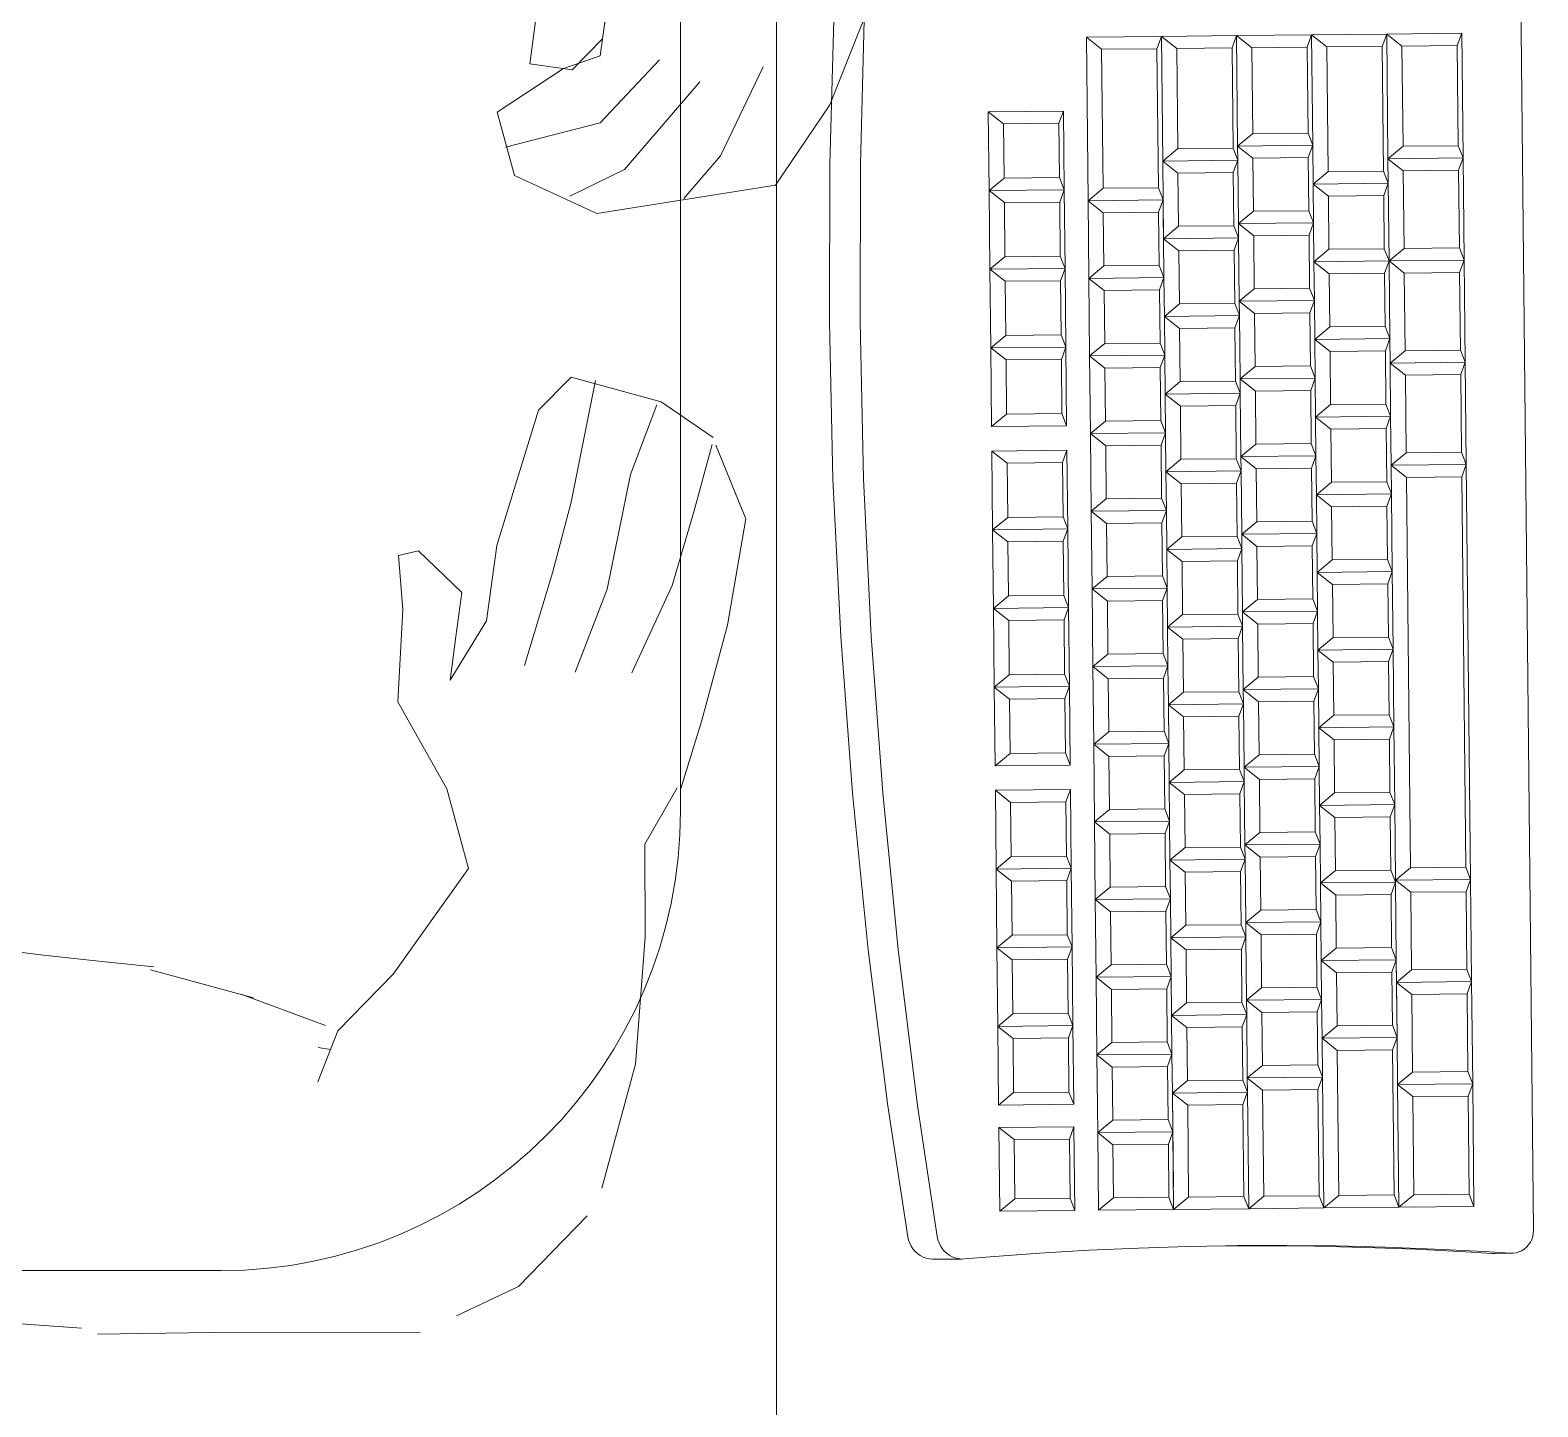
# Model space of a CAD drawing. Header units: metres. Extents: x -17 to 101, y 0 to 79.
# Drawn here: x 57.4469 to 57.8159, y 28.6921 to 29.0289 of the extents above; entities that cross this region are included whole.
import ezdxf

# ---------------------------------------------------------------- set-up
doc = ezdxf.new("R2010")
doc.units = ezdxf.units.M
doc.layers.add('Cotas varias El', color=253, linetype='Continuous', lineweight=13)

msp = doc.modelspace()

# ---------------------------------------------------------------- linework, layer by layer
at = {"layer": 'Cotas varias El'}
for p, q in [((57.81483, 28.7353), (57.81017, 29.18328)), ((57.58842, 29.03721), (57.58643, 29.02259)), ((57.587, 29.0268), (57.58785, 29.033)), ((57.64259, 29.01066), (57.65227, 29.03484)), ((57.64259, 28.99601), (57.64367, 29.03448)), ((57.65009, 28.99609), (57.65114, 29.03456)), ((57.57058, 29.03106), (57.56916, 29.02065)), ((57.7789, 29.02795), (57.79727, 29.02814)), ((57.79727, 29.02814), (57.79618, 29.02512)), ((57.79727, 29.02814), (57.79759, 28.99764)), ((57.57958, 29.01923), (57.587, 29.0268)), ((57.70539, 29.02718), (57.72376, 29.02737)), ((57.70539, 29.02718), (57.70913, 29.02422)), ((57.70539, 29.02718), (57.7058, 28.98718)), ((57.70913, 29.02422), (57.72267, 29.02436)), ((57.72376, 29.02737), (57.72267, 29.02436)), ((57.72267, 29.02436), (57.72302, 28.99036)), ((57.72376, 29.02737), (57.74214, 29.02756)), ((57.72376, 29.02737), (57.72751, 29.02441)), ((57.72408, 28.99687), (57.72376, 29.02737)), ((57.72751, 29.02441), (57.74105, 29.02455)), ((57.72751, 29.02441), (57.72776, 28.99991)), ((57.74214, 29.02756), (57.74105, 29.02455)), ((57.74105, 29.02455), (57.7413, 29.00005)), ((57.74214, 29.02756), (57.76052, 29.02775)), ((57.74214, 29.02756), (57.74588, 29.0246)), ((57.74242, 29.00056), (57.74214, 29.02756)), ((57.74588, 29.0246), (57.75942, 29.02474)), ((57.74588, 29.0246), (57.7461, 29.0036)), ((57.76052, 29.02775), (57.75942, 29.02474)), ((57.75942, 29.02474), (57.75964, 29.00374)), ((57.76052, 29.02775), (57.7789, 29.02795)), ((57.76052, 29.02775), (57.76426, 29.02479)), ((57.7608, 29.00076), (57.76052, 29.02775)), ((57.76426, 29.02479), (57.7778, 29.02493)), ((57.76426, 29.02479), (57.76458, 28.99429)), ((57.7789, 29.02795), (57.7778, 29.02493)), ((57.7778, 29.02493), (57.77812, 28.99444)), ((57.7789, 29.02795), (57.78264, 29.02498)), ((57.77921, 28.99745), (57.7789, 29.02795)), ((57.78264, 29.02498), (57.79618, 29.02512)), ((57.78264, 29.02498), (57.78289, 29.00049)), ((57.79618, 29.02512), (57.79643, 29.00063)), ((57.58643, 29.02259), (57.57742, 29.01952)), ((57.58639, 29.00619), (57.60093, 29.02163)), ((57.70913, 29.02422), (57.70948, 28.99022)), ((57.57742, 29.01952), (57.56116, 29.00886)), ((57.56916, 29.02065), (57.57958, 29.01923)), ((57.61583, 28.99814), (57.6263, 29.01995)), ((57.59234, 28.99478), (57.6108, 29.01625)), ((57.62931, 28.99101), (57.64259, 29.01066)), ((57.56116, 29.00886), (57.56546, 28.99338)), ((57.56328, 29.00024), (57.58639, 29.00619)), ((57.68139, 29.00893), (57.69977, 29.00912)), ((57.68139, 29.00893), (57.68514, 29.00597)), ((57.68139, 29.00893), (57.68159, 28.98968)), ((57.68514, 29.00597), (57.69868, 29.00611)), ((57.68514, 29.00597), (57.68527, 28.99272)), ((57.69977, 29.00912), (57.69868, 29.00611)), ((57.69868, 29.00611), (57.69881, 28.99286)), ((57.69977, 29.00912), (57.69997, 28.98987)), ((57.74242, 29.00056), (57.7461, 29.0036)), ((57.75964, 29.00374), (57.7461, 29.0036)), ((57.7608, 29.00076), (57.75964, 29.00374)), ((57.72408, 28.99687), (57.72776, 28.99991)), ((57.7413, 29.00005), (57.72776, 28.99991)), ((57.74246, 28.99706), (57.7413, 29.00005)), ((57.74242, 29.00056), (57.7608, 29.00076)), ((57.74242, 29.00056), (57.74616, 28.9976)), ((57.74246, 28.99706), (57.74242, 29.00056)), ((57.7608, 29.00076), (57.7597, 28.99774)), ((57.7609, 28.99126), (57.7608, 29.00076)), ((57.77921, 28.99745), (57.78289, 29.00049)), ((57.79643, 29.00063), (57.78289, 29.00049)), ((57.79759, 28.99764), (57.79643, 29.00063)), ((57.60692, 28.98774), (57.61583, 28.99814)), ((57.6425, 28.95752), (57.64259, 28.99601)), ((57.65001, 28.9576), (57.65009, 28.99609)), ((57.72408, 28.99687), (57.74246, 28.99706)), ((57.72408, 28.99687), (57.72782, 28.99391)), ((57.72408, 28.99687), (57.72418, 28.98737)), ((57.74246, 28.99706), (57.74136, 28.99405)), ((57.74262, 28.98157), (57.74246, 28.99706)), ((57.74616, 28.9976), (57.7597, 28.99774)), ((57.74616, 28.9976), (57.7463, 28.9846)), ((57.7597, 28.99774), (57.75984, 28.98474)), ((57.77921, 28.99745), (57.79759, 28.99764)), ((57.77921, 28.99745), (57.78295, 28.99449)), ((57.77921, 28.99745), (57.77927, 28.99145)), ((57.79759, 28.99764), (57.7965, 28.99463)), ((57.79759, 28.99764), (57.79785, 28.97264)), ((57.56546, 28.99338), (57.58558, 28.98408)), ((57.57902, 28.98826), (57.59234, 28.99478)), ((57.68159, 28.98968), (57.68527, 28.99272)), ((57.69881, 28.99286), (57.68527, 28.99272)), ((57.69997, 28.98987), (57.69881, 28.99286)), ((57.72782, 28.99391), (57.74136, 28.99405)), ((57.72782, 28.99391), (57.72796, 28.98091)), ((57.74136, 28.99405), (57.7415, 28.98105)), ((57.7609, 28.99126), (57.76458, 28.99429)), ((57.7609, 28.99126), (57.77927, 28.99145)), ((57.7609, 28.99126), (57.76464, 28.98829)), ((57.761, 28.98176), (57.7609, 28.99126)), ((57.77812, 28.99444), (57.76458, 28.99429)), ((57.77927, 28.99145), (57.77812, 28.99444)), ((57.77927, 28.99145), (57.77818, 28.98844)), ((57.77927, 28.99145), (57.77947, 28.97245)), ((57.78295, 28.99449), (57.7965, 28.99463)), ((57.78295, 28.99449), (57.78315, 28.97549)), ((57.7965, 28.99463), (57.79669, 28.97563)), ((57.58558, 28.98408), (57.62931, 28.99101)), ((57.68159, 28.98968), (57.69997, 28.98987)), ((57.68159, 28.98968), (57.68534, 28.98672)), ((57.68159, 28.98968), (57.68179, 28.97043)), ((57.69997, 28.98987), (57.69888, 28.98686)), ((57.69997, 28.98987), (57.70017, 28.97062)), ((57.7058, 28.98718), (57.70948, 28.99022)), ((57.72302, 28.99036), (57.70948, 28.99022)), ((57.72418, 28.98737), (57.72302, 28.99036)), ((57.76464, 28.98829), (57.77818, 28.98844)), ((57.76464, 28.98829), (57.76477, 28.9753)), ((57.77818, 28.98844), (57.77832, 28.97544)), ((57.68534, 28.98672), (57.69888, 28.98686)), ((57.68534, 28.98672), (57.68547, 28.97347)), ((57.69888, 28.98686), (57.69901, 28.97361)), ((57.7058, 28.98718), (57.72418, 28.98737)), ((57.7058, 28.98718), (57.70954, 28.98422)), ((57.7058, 28.98718), (57.706, 28.96818)), ((57.70954, 28.98422), (57.72309, 28.98436)), ((57.70954, 28.98422), (57.70968, 28.97122)), ((57.72418, 28.98737), (57.72309, 28.98436)), ((57.72309, 28.98436), (57.72322, 28.97136)), ((57.72418, 28.98737), (57.72428, 28.97787)), ((57.74262, 28.98157), (57.7463, 28.9846)), ((57.75984, 28.98474), (57.7463, 28.9846)), ((57.761, 28.98176), (57.75984, 28.98474)), ((57.72422, 28.98337), (57.72428, 28.97787)), ((57.72428, 28.97787), (57.72796, 28.98091)), ((57.7415, 28.98105), (57.72796, 28.98091)), ((57.74266, 28.97807), (57.7415, 28.98105)), ((57.74262, 28.98157), (57.761, 28.98176)), ((57.74262, 28.98157), (57.74636, 28.9786)), ((57.74262, 28.98157), (57.74266, 28.97807)), ((57.761, 28.98176), (57.7599, 28.97875)), ((57.761, 28.98176), (57.76109, 28.97226)), ((57.72428, 28.97787), (57.74266, 28.97807)), ((57.72428, 28.97787), (57.72802, 28.97491)), ((57.72428, 28.97787), (57.72438, 28.96838)), ((57.72428, 28.97787), (57.72428, 28.97737)), ((57.74266, 28.97807), (57.74156, 28.97505)), ((57.74282, 28.96257), (57.74266, 28.97807)), ((57.74636, 28.9786), (57.7599, 28.97875)), ((57.74636, 28.9786), (57.7465, 28.96561)), ((57.7599, 28.97875), (57.76004, 28.96575)), ((57.68179, 28.97043), (57.68547, 28.97347)), ((57.69901, 28.97361), (57.68547, 28.97347)), ((57.70017, 28.97062), (57.69901, 28.97361)), ((57.72802, 28.97491), (57.74156, 28.97505)), ((57.72802, 28.97491), (57.72816, 28.96191)), ((57.74156, 28.97505), (57.7417, 28.96205)), ((57.76109, 28.97226), (57.76477, 28.9753)), ((57.77832, 28.97544), (57.76477, 28.9753)), ((57.77947, 28.97245), (57.77832, 28.97544)), ((57.77947, 28.97245), (57.78315, 28.97549)), ((57.79669, 28.97563), (57.78315, 28.97549)), ((57.79785, 28.97264), (57.79669, 28.97563)), ((57.70017, 28.97062), (57.68179, 28.97043)), ((57.68179, 28.97043), (57.68554, 28.96747)), ((57.68179, 28.97043), (57.68199, 28.95118)), ((57.70017, 28.97062), (57.69908, 28.96761)), ((57.70017, 28.97062), (57.70037, 28.95137)), ((57.706, 28.96818), (57.70968, 28.97122)), ((57.72322, 28.97136), (57.70968, 28.97122)), ((57.72438, 28.96838), (57.72322, 28.97136)), ((57.76109, 28.97226), (57.77947, 28.97245)), ((57.76109, 28.97226), (57.76484, 28.9693)), ((57.76109, 28.97226), (57.76119, 28.96276)), ((57.76484, 28.9693), (57.77838, 28.96944)), ((57.76484, 28.9693), (57.76497, 28.9563)), ((57.77947, 28.97245), (57.77838, 28.96944)), ((57.77838, 28.96944), (57.77851, 28.95644)), ((57.79785, 28.97264), (57.77947, 28.97245)), ((57.77947, 28.97245), (57.78321, 28.96949)), ((57.77967, 28.95345), (57.77947, 28.97245)), ((57.78321, 28.96949), (57.79675, 28.96963)), ((57.78321, 28.96949), (57.78341, 28.95049)), ((57.79785, 28.97264), (57.79675, 28.96963)), ((57.79675, 28.96963), (57.79695, 28.95063)), ((57.79785, 28.97264), (57.79811, 28.94764)), ((57.68554, 28.96747), (57.69908, 28.96761)), ((57.68554, 28.96747), (57.68567, 28.95422)), ((57.69908, 28.96761), (57.69921, 28.95436)), ((57.72438, 28.96838), (57.706, 28.96818)), ((57.706, 28.96818), (57.70974, 28.96522)), ((57.706, 28.96818), (57.7062, 28.94919)), ((57.70974, 28.96522), (57.72328, 28.96536)), ((57.72438, 28.96838), (57.72328, 28.96536)), ((57.72328, 28.96536), (57.72342, 28.95236)), ((57.72448, 28.95888), (57.72438, 28.96838)), ((57.74282, 28.96257), (57.7465, 28.96561)), ((57.76004, 28.96575), (57.7465, 28.96561)), ((57.76119, 28.96276), (57.76004, 28.96575)), ((57.70974, 28.96522), (57.70988, 28.95222)), ((57.72448, 28.95888), (57.72816, 28.96191)), ((57.7417, 28.96205), (57.72816, 28.96191)), ((57.74285, 28.95907), (57.7417, 28.96205)), ((57.74282, 28.96257), (57.76119, 28.96276)), ((57.74282, 28.96257), (57.74656, 28.95961)), ((57.74285, 28.95907), (57.74282, 28.96257)), ((57.76119, 28.96276), (57.7601, 28.95975)), ((57.76119, 28.96276), (57.76129, 28.95326)), ((57.74285, 28.95907), (57.72448, 28.95888)), ((57.72448, 28.95888), (57.72822, 28.95591)), ((57.72448, 28.95888), (57.72457, 28.94938)), ((57.74285, 28.95907), (57.74176, 28.95606)), ((57.74301, 28.94357), (57.74285, 28.95907)), ((57.74656, 28.95961), (57.7601, 28.95975)), ((57.74656, 28.95961), (57.74669, 28.94661)), ((57.7601, 28.95975), (57.76023, 28.94675)), ((57.64339, 28.91905), (57.6425, 28.95752)), ((57.65089, 28.91912), (57.65001, 28.9576)), ((57.69921, 28.95436), (57.68567, 28.95422)), ((57.70037, 28.95137), (57.69921, 28.95436)), ((57.72822, 28.95591), (57.74176, 28.95606)), ((57.72822, 28.95591), (57.72835, 28.94292)), ((57.74176, 28.95606), (57.74189, 28.94306)), ((57.76129, 28.95326), (57.76497, 28.9563)), ((57.77851, 28.95644), (57.76497, 28.9563)), ((57.77967, 28.95345), (57.77851, 28.95644)), ((57.68199, 28.95118), (57.68567, 28.95422)), ((57.70037, 28.95137), (57.68199, 28.95118)), ((57.68199, 28.95118), (57.68574, 28.94822)), ((57.68199, 28.95118), (57.68219, 28.93193)), ((57.70037, 28.95137), (57.69928, 28.94836)), ((57.70037, 28.95137), (57.70057, 28.93213)), ((57.7062, 28.94919), (57.70988, 28.95222)), ((57.72342, 28.95236), (57.70988, 28.95222)), ((57.72457, 28.94938), (57.72342, 28.95236)), ((57.77967, 28.95345), (57.76129, 28.95326)), ((57.76129, 28.95326), (57.76503, 28.9503)), ((57.76139, 28.94376), (57.76129, 28.95326)), ((57.77967, 28.95345), (57.77858, 28.95044)), ((57.77967, 28.95345), (57.77973, 28.94745)), ((57.79695, 28.95063), (57.78341, 28.95049)), ((57.79811, 28.94764), (57.79695, 28.95063)), ((57.68574, 28.94822), (57.69928, 28.94836)), ((57.68574, 28.94822), (57.68587, 28.93497)), ((57.69928, 28.94836), (57.69941, 28.93511)), ((57.72457, 28.94938), (57.7062, 28.94919)), ((57.7062, 28.94919), (57.70994, 28.94622)), ((57.7062, 28.94919), (57.7064, 28.93019)), ((57.72457, 28.94938), (57.72348, 28.94636)), ((57.72467, 28.93988), (57.72457, 28.94938)), ((57.76503, 28.9503), (57.77858, 28.95044)), ((57.76503, 28.9503), (57.76517, 28.9373)), ((57.77858, 28.95044), (57.77871, 28.93744)), ((57.77973, 28.94745), (57.78341, 28.95049)), ((57.79811, 28.94764), (57.77973, 28.94745)), ((57.77973, 28.94745), (57.78347, 28.94449)), ((57.77973, 28.94745), (57.77987, 28.93445)), ((57.79811, 28.94764), (57.79701, 28.94463)), ((57.79811, 28.94764), (57.79837, 28.92264)), ((57.57935, 28.944), (57.5713, 28.93592)), ((57.57931, 28.91343), (57.58525, 28.94319)), ((57.6013, 28.93795), (57.57935, 28.944)), ((57.70994, 28.94622), (57.72348, 28.94636)), ((57.70994, 28.94622), (57.71007, 28.93322)), ((57.72348, 28.94636), (57.72362, 28.93337)), ((57.74301, 28.94357), (57.74669, 28.94661)), ((57.76139, 28.94376), (57.74301, 28.94357)), ((57.74301, 28.94357), (57.74676, 28.94061)), ((57.74305, 28.94007), (57.74301, 28.94357)), ((57.76023, 28.94675), (57.74669, 28.94661)), ((57.76139, 28.94376), (57.76023, 28.94675)), ((57.76139, 28.94376), (57.7603, 28.94075)), ((57.76139, 28.94376), (57.76149, 28.93426)), ((57.78347, 28.94449), (57.79701, 28.94463)), ((57.78347, 28.94449), (57.78367, 28.92549)), ((57.79701, 28.94463), (57.79721, 28.92563)), ((57.72467, 28.93988), (57.72835, 28.94292)), ((57.74305, 28.94007), (57.72467, 28.93988)), ((57.72467, 28.93988), (57.72842, 28.93692)), ((57.72467, 28.93988), (57.72477, 28.93038)), ((57.74189, 28.94306), (57.72835, 28.94292)), ((57.74305, 28.94007), (57.74189, 28.94306)), ((57.74305, 28.94007), (57.74196, 28.93706)), ((57.74321, 28.92457), (57.74305, 28.94007)), ((57.74676, 28.94061), (57.7603, 28.94075)), ((57.74676, 28.94061), (57.74689, 28.92761)), ((57.7603, 28.94075), (57.76043, 28.92775)), ((57.5713, 28.93592), (57.5611, 28.90281)), ((57.59383, 28.92019), (57.60025, 28.93722)), ((57.61403, 28.92924), (57.6013, 28.93795)), ((57.72842, 28.93692), (57.74196, 28.93706)), ((57.72842, 28.93692), (57.72855, 28.92392)), ((57.74196, 28.93706), (57.74209, 28.92406)), ((57.76149, 28.93426), (57.76517, 28.9373)), ((57.77871, 28.93744), (57.76517, 28.9373)), ((57.77987, 28.93445), (57.77871, 28.93744)), ((57.68219, 28.93193), (57.68587, 28.93497)), ((57.70057, 28.93213), (57.68219, 28.93193)), ((57.69941, 28.93511), (57.68587, 28.93497)), ((57.70057, 28.93213), (57.69941, 28.93511)), ((57.7064, 28.93019), (57.71007, 28.93322)), ((57.72362, 28.93337), (57.71007, 28.93322)), ((57.72477, 28.93038), (57.72362, 28.93337)), ((57.76149, 28.93426), (57.77987, 28.93445)), ((57.76149, 28.93426), (57.76523, 28.9313)), ((57.76159, 28.92476), (57.76149, 28.93426)), ((57.77987, 28.93445), (57.77877, 28.93144)), ((57.77987, 28.93445), (57.77999, 28.92245)), ((57.72477, 28.93038), (57.7064, 28.93019)), ((57.7064, 28.93019), (57.71014, 28.92723)), ((57.7064, 28.93019), (57.70659, 28.91119)), ((57.72477, 28.93038), (57.72368, 28.92737)), ((57.72487, 28.92088), (57.72477, 28.93038)), ((57.76523, 28.9313), (57.77877, 28.93144)), ((57.76523, 28.9313), (57.76537, 28.9183)), ((57.77877, 28.93144), (57.77891, 28.91844)), ((57.60935, 28.9111), (57.6138, 28.92752)), ((57.62208, 28.90936), (57.61473, 28.92739)), ((57.68226, 28.92594), (57.70063, 28.92613)), ((57.68226, 28.92594), (57.686, 28.92297)), ((57.68226, 28.92594), (57.68246, 28.90669)), ((57.70063, 28.92613), (57.69954, 28.92311)), ((57.70063, 28.92613), (57.70083, 28.90688)), ((57.71014, 28.92723), (57.72368, 28.92737)), ((57.71014, 28.92723), (57.71027, 28.91423)), ((57.72368, 28.92737), (57.72381, 28.91437)), ((57.74321, 28.92457), (57.74689, 28.92761)), ((57.74321, 28.92457), (57.76159, 28.92476)), ((57.76043, 28.92775), (57.74689, 28.92761)), ((57.76159, 28.92476), (57.76043, 28.92775)), ((57.76159, 28.92476), (57.76049, 28.92175)), ((57.76159, 28.92476), (57.76169, 28.91526)), ((57.77999, 28.92245), (57.78367, 28.92549)), ((57.79721, 28.92563), (57.78367, 28.92549)), ((57.79837, 28.92264), (57.79721, 28.92563)), ((57.686, 28.92297), (57.69954, 28.92311)), ((57.686, 28.92297), (57.68614, 28.90972)), ((57.69954, 28.92311), (57.69968, 28.90987)), ((57.72487, 28.92088), (57.72855, 28.92392)), ((57.72487, 28.92088), (57.74325, 28.92107)), ((57.74209, 28.92406), (57.72855, 28.92392)), ((57.74325, 28.92107), (57.74209, 28.92406)), ((57.74325, 28.92107), (57.74215, 28.91806)), ((57.74321, 28.92457), (57.74695, 28.92161)), ((57.74325, 28.92107), (57.74321, 28.92457)), ((57.74325, 28.92107), (57.74341, 28.90557)), ((57.74695, 28.92161), (57.76049, 28.92175)), ((57.74695, 28.92161), (57.74709, 28.90861)), ((57.76049, 28.92175), (57.76063, 28.90875)), ((57.79837, 28.92264), (57.77999, 28.92245)), ((57.77999, 28.92245), (57.78006, 28.91545)), ((57.77999, 28.92245), (57.78373, 28.91949)), ((57.79837, 28.92264), (57.79727, 28.91963)), ((57.79837, 28.92264), (57.79942, 28.82115)), ((57.58812, 28.89215), (57.59383, 28.92019)), ((57.64527, 28.8806), (57.64339, 28.91905)), ((57.65274, 28.88068), (57.65089, 28.91912)), ((57.72487, 28.92088), (57.72861, 28.91792)), ((57.72487, 28.92088), (57.72497, 28.91138)), ((57.72861, 28.91792), (57.74215, 28.91806)), ((57.72861, 28.91792), (57.72875, 28.90492)), ((57.74215, 28.91806), (57.74229, 28.90506)), ((57.76169, 28.91526), (57.76537, 28.9183)), ((57.77891, 28.91844), (57.76537, 28.9183)), ((57.78006, 28.91545), (57.77891, 28.91844)), ((57.78373, 28.91949), (57.79727, 28.91963)), ((57.78373, 28.91949), (57.78473, 28.82399)), ((57.79727, 28.91963), (57.79827, 28.82414)), ((57.70659, 28.91119), (57.71027, 28.91423)), ((57.72381, 28.91437), (57.71027, 28.91423)), ((57.72497, 28.91138), (57.72381, 28.91437)), ((57.76169, 28.91526), (57.78006, 28.91545)), ((57.76169, 28.91526), (57.76543, 28.9123)), ((57.76179, 28.90576), (57.76169, 28.91526)), ((57.78006, 28.91545), (57.77897, 28.91244)), ((57.78006, 28.91545), (57.78026, 28.89645)), ((57.57474, 28.89615), (57.57931, 28.91343)), ((57.60405, 28.89304), (57.60935, 28.9111)), ((57.70659, 28.91119), (57.72497, 28.91138)), ((57.70659, 28.91119), (57.71033, 28.90823)), ((57.70659, 28.91119), (57.70679, 28.89219)), ((57.72497, 28.91138), (57.72388, 28.90837)), ((57.72507, 28.90188), (57.72497, 28.91138)), ((57.76543, 28.9123), (57.77897, 28.91244)), ((57.76543, 28.9123), (57.76556, 28.8993)), ((57.77897, 28.91244), (57.77911, 28.89944)), ((57.61759, 28.88334), (57.62208, 28.90936)), ((57.68246, 28.90669), (57.68614, 28.90972)), ((57.68246, 28.90669), (57.70083, 28.90688)), ((57.68246, 28.90669), (57.6862, 28.90372)), ((57.68246, 28.90669), (57.68266, 28.88744)), ((57.69968, 28.90987), (57.68614, 28.90972)), ((57.70083, 28.90688), (57.69968, 28.90987)), ((57.70083, 28.90688), (57.69974, 28.90387)), ((57.70083, 28.90688), (57.70103, 28.88763)), ((57.71033, 28.90823), (57.72388, 28.90837)), ((57.71033, 28.90823), (57.71047, 28.89523)), ((57.72388, 28.90837), (57.72401, 28.89537)), ((57.74341, 28.90557), (57.74709, 28.90861)), ((57.76063, 28.90875), (57.74709, 28.90861)), ((57.76179, 28.90576), (57.76063, 28.90875)), ((57.5611, 28.90281), (57.55859, 28.88438)), ((57.6862, 28.90372), (57.69974, 28.90387)), ((57.6862, 28.90372), (57.68634, 28.89048)), ((57.69974, 28.90387), (57.69988, 28.89062)), ((57.72507, 28.90188), (57.72875, 28.90492)), ((57.74229, 28.90506), (57.72875, 28.90492)), ((57.74345, 28.90207), (57.74229, 28.90506)), ((57.76179, 28.90576), (57.74341, 28.90557)), ((57.74341, 28.90557), (57.74715, 28.90261)), ((57.74341, 28.90557), (57.74345, 28.90207)), ((57.74341, 28.90507), (57.74345, 28.90207)), ((57.74715, 28.90261), (57.76069, 28.90275)), ((57.74715, 28.90261), (57.74729, 28.88961)), ((57.76179, 28.90576), (57.76069, 28.90275)), ((57.76069, 28.90275), (57.76083, 28.88975)), ((57.76179, 28.90576), (57.76188, 28.89626)), ((57.54195, 28.90149), (57.53706, 28.9004)), ((57.53706, 28.9004), (57.5381, 28.88716)), ((57.55258, 28.89131), (57.54195, 28.90149)), ((57.74345, 28.90207), (57.72507, 28.90188)), ((57.72507, 28.90188), (57.72881, 28.89892)), ((57.72507, 28.90188), (57.72517, 28.89238)), ((57.72881, 28.89892), (57.74235, 28.89906)), ((57.72881, 28.89892), (57.72895, 28.88592)), ((57.74345, 28.90207), (57.74235, 28.89906)), ((57.74235, 28.89906), (57.74249, 28.88606)), ((57.74361, 28.88657), (57.74345, 28.90207)), ((57.76188, 28.89626), (57.76556, 28.8993)), ((57.77911, 28.89944), (57.76556, 28.8993)), ((57.78026, 28.89645), (57.77911, 28.89944)), ((57.56787, 28.87351), (57.57474, 28.89615)), ((57.70679, 28.89219), (57.71047, 28.89523)), ((57.72401, 28.89537), (57.71047, 28.89523)), ((57.72517, 28.89238), (57.72401, 28.89537)), ((57.76188, 28.89626), (57.78026, 28.89645)), ((57.76188, 28.89626), (57.76563, 28.8933)), ((57.76198, 28.88676), (57.76188, 28.89626)), ((57.78026, 28.89645), (57.77917, 28.89344)), ((57.78026, 28.89645), (57.78046, 28.87745)), ((57.58029, 28.87182), (57.58812, 28.89215)), ((57.59419, 28.87168), (57.60405, 28.89304)), ((57.70679, 28.89219), (57.72517, 28.89238)), ((57.70679, 28.89219), (57.71053, 28.88923)), ((57.70679, 28.89219), (57.70699, 28.87319)), ((57.72517, 28.89238), (57.72407, 28.88937)), ((57.72517, 28.89238), (57.72527, 28.88288)), ((57.76563, 28.8933), (57.77917, 28.89344)), ((57.76563, 28.8933), (57.76576, 28.8803)), ((57.77917, 28.89344), (57.7793, 28.88044)), ((57.55112, 28.88059), (57.55258, 28.89131)), ((57.68266, 28.88744), (57.68634, 28.89048)), ((57.69988, 28.89062), (57.68634, 28.89048)), ((57.70103, 28.88763), (57.69988, 28.89062)), ((57.71053, 28.88923), (57.72407, 28.88937)), ((57.71053, 28.88923), (57.71067, 28.87623)), ((57.72407, 28.88937), (57.72421, 28.87637)), ((57.74361, 28.88657), (57.74729, 28.88961)), ((57.76083, 28.88975), (57.74729, 28.88961)), ((57.76198, 28.88676), (57.76083, 28.88975)), ((57.5381, 28.88716), (57.53693, 28.86461)), ((57.55859, 28.88438), (57.54966, 28.86987)), ((57.70103, 28.88763), (57.68266, 28.88744)), ((57.68266, 28.88744), (57.6864, 28.88448)), ((57.68266, 28.88744), (57.68286, 28.86819)), ((57.6864, 28.88448), (57.69994, 28.88462)), ((57.6864, 28.88448), (57.68654, 28.87123)), ((57.70103, 28.88763), (57.69994, 28.88462)), ((57.69994, 28.88462), (57.70008, 28.87137)), ((57.70103, 28.88763), (57.70123, 28.86838)), ((57.72527, 28.88288), (57.72895, 28.88592)), ((57.74249, 28.88606), (57.72895, 28.88592)), ((57.74364, 28.88307), (57.74249, 28.88606)), ((57.74361, 28.88657), (57.76198, 28.88676)), ((57.74361, 28.88657), (57.74735, 28.88361)), ((57.74364, 28.88307), (57.74361, 28.88657)), ((57.76198, 28.88676), (57.76089, 28.88375)), ((57.76208, 28.87726), (57.76198, 28.88676)), ((57.54966, 28.86987), (57.55112, 28.88059)), ((57.61122, 28.85975), (57.61759, 28.88334)), ((57.64814, 28.84222), (57.64527, 28.8806)), ((57.65556, 28.8423), (57.65274, 28.88068)), ((57.72527, 28.88288), (57.74364, 28.88307)), ((57.72527, 28.88288), (57.72901, 28.87992)), ((57.72527, 28.88288), (57.72536, 28.87338)), ((57.74364, 28.88307), (57.74255, 28.88006)), ((57.7438, 28.86757), (57.74364, 28.88307)), ((57.74735, 28.88361), (57.76089, 28.88375)), ((57.74735, 28.88361), (57.74748, 28.87061)), ((57.76089, 28.88375), (57.76102, 28.87075)), ((57.7793, 28.88044), (57.76576, 28.8803)), ((57.78046, 28.87745), (57.7793, 28.88044)), ((57.72901, 28.87992), (57.74255, 28.88006)), ((57.72901, 28.87992), (57.72914, 28.86692)), ((57.74255, 28.88006), (57.74268, 28.86706)), ((57.76208, 28.87726), (57.76576, 28.8803)), ((57.76208, 28.87726), (57.78046, 28.87745)), ((57.76208, 28.87726), (57.76582, 28.8743)), ((57.76218, 28.86776), (57.76208, 28.87726)), ((57.78046, 28.87745), (57.77937, 28.87444)), ((57.78046, 28.87745), (57.78066, 28.85845)), ((57.70699, 28.87319), (57.71067, 28.87623)), ((57.70699, 28.87319), (57.72536, 28.87338)), ((57.70699, 28.87319), (57.71073, 28.87023)), ((57.70699, 28.87319), (57.70719, 28.85419)), ((57.72421, 28.87637), (57.71067, 28.87623)), ((57.72536, 28.87338), (57.72421, 28.87637)), ((57.72536, 28.87338), (57.72427, 28.87037)), ((57.72546, 28.86388), (57.72536, 28.87338)), ((57.76582, 28.8743), (57.77937, 28.87444)), ((57.76582, 28.8743), (57.76596, 28.8613)), ((57.77937, 28.87444), (57.7795, 28.86144)), ((57.68286, 28.86819), (57.68654, 28.87123)), ((57.70008, 28.87137), (57.68654, 28.87123)), ((57.70123, 28.86838), (57.70008, 28.87137)), ((57.71073, 28.87023), (57.72427, 28.87037)), ((57.71073, 28.87023), (57.71086, 28.85723)), ((57.72427, 28.87037), (57.72441, 28.85737)), ((57.7438, 28.86757), (57.74748, 28.87061)), ((57.76102, 28.87075), (57.74748, 28.87061)), ((57.76218, 28.86776), (57.76102, 28.87075)), ((57.68286, 28.86819), (57.70123, 28.86838)), ((57.68286, 28.86819), (57.6866, 28.86523)), ((57.68286, 28.86819), (57.68306, 28.84894)), ((57.70123, 28.86838), (57.70014, 28.86537)), ((57.70123, 28.86838), (57.70143, 28.84913)), ((57.72546, 28.86388), (57.72914, 28.86692)), ((57.74268, 28.86706), (57.72914, 28.86692)), ((57.74384, 28.86407), (57.74268, 28.86706)), ((57.7438, 28.86757), (57.76218, 28.86776)), ((57.7438, 28.86757), (57.74755, 28.86461)), ((57.7438, 28.86757), (57.74384, 28.86407)), ((57.76218, 28.86776), (57.76109, 28.86475)), ((57.76228, 28.85826), (57.76218, 28.86776)), ((57.53693, 28.86461), (57.5489, 28.84334)), ((57.6866, 28.86523), (57.70014, 28.86537)), ((57.6866, 28.86523), (57.68674, 28.85198)), ((57.70014, 28.86537), (57.70028, 28.85212)), ((57.72546, 28.86388), (57.74384, 28.86407)), ((57.72546, 28.86388), (57.72921, 28.86092)), ((57.72546, 28.86388), (57.72556, 28.85438)), ((57.72556, 28.85438), (57.72547, 28.86338)), ((57.74384, 28.86407), (57.74275, 28.86106)), ((57.74384, 28.86407), (57.744, 28.84857)), ((57.74755, 28.86461), (57.76109, 28.86475)), ((57.74755, 28.86461), (57.74768, 28.85161)), ((57.76109, 28.86475), (57.76122, 28.85175)), ((57.60616, 28.84341), (57.61122, 28.85975)), ((57.72921, 28.86092), (57.74275, 28.86106)), ((57.72921, 28.86092), (57.72934, 28.84792)), ((57.74275, 28.86106), (57.74288, 28.84806)), ((57.76228, 28.85826), (57.76596, 28.8613)), ((57.78066, 28.85845), (57.76228, 28.85826)), ((57.7795, 28.86144), (57.76596, 28.8613)), ((57.78066, 28.85845), (57.7795, 28.86144)), ((57.78066, 28.85845), (57.77956, 28.85544)), ((57.78066, 28.85845), (57.78085, 28.83946)), ((57.70719, 28.85419), (57.71086, 28.85723)), ((57.72441, 28.85737), (57.71086, 28.85723)), ((57.72556, 28.85438), (57.72441, 28.85737)), ((57.76228, 28.85826), (57.76602, 28.8553)), ((57.76238, 28.84876), (57.76228, 28.85826)), ((57.76602, 28.8553), (57.77956, 28.85544)), ((57.76602, 28.8553), (57.76616, 28.8423)), ((57.77956, 28.85544), (57.7797, 28.84244)), ((57.68306, 28.84894), (57.68674, 28.85198)), ((57.70028, 28.85212), (57.68674, 28.85198)), ((57.70143, 28.84913), (57.70028, 28.85212)), ((57.72556, 28.85438), (57.70719, 28.85419)), ((57.70719, 28.85419), (57.71093, 28.85123)), ((57.70719, 28.85419), (57.70738, 28.83519)), ((57.71093, 28.85123), (57.72447, 28.85137)), ((57.71093, 28.85123), (57.71106, 28.83823)), ((57.72556, 28.85438), (57.72447, 28.85137)), ((57.72447, 28.85137), (57.7246, 28.83837)), ((57.72566, 28.84488), (57.72556, 28.85438)), ((57.744, 28.84857), (57.74768, 28.85161)), ((57.76122, 28.85175), (57.74768, 28.85161)), ((57.76238, 28.84876), (57.76122, 28.85175)), ((57.70143, 28.84913), (57.68306, 28.84894)), ((57.72566, 28.84488), (57.72934, 28.84792)), ((57.74288, 28.84806), (57.72934, 28.84792)), ((57.74404, 28.84507), (57.74288, 28.84806)), ((57.744, 28.84857), (57.76238, 28.84876)), ((57.744, 28.84857), (57.74774, 28.84561)), ((57.74404, 28.84507), (57.744, 28.84857)), ((57.76238, 28.84876), (57.76128, 28.84575)), ((57.76238, 28.84876), (57.76248, 28.83926)), ((57.60522, 28.84354), (57.59734, 28.82976)), ((57.74404, 28.84507), (57.72566, 28.84488)), ((57.72566, 28.84488), (57.7294, 28.84192)), ((57.72576, 28.83538), (57.72566, 28.84488)), ((57.74404, 28.84507), (57.74294, 28.84206)), ((57.7442, 28.82957), (57.74404, 28.84507)), ((57.74774, 28.84561), (57.76128, 28.84575)), ((57.74774, 28.84561), (57.74788, 28.83261)), ((57.76128, 28.84575), (57.76142, 28.83275)), ((57.5489, 28.84334), (57.55416, 28.82385)), ((57.65199, 28.80393), (57.64814, 28.84222)), ((57.65935, 28.80401), (57.65556, 28.8423)), ((57.68312, 28.84294), (57.7015, 28.84313)), ((57.68312, 28.84294), (57.68686, 28.83998)), ((57.68312, 28.84294), (57.68332, 28.82369)), ((57.68686, 28.83998), (57.7004, 28.84012)), ((57.68686, 28.83998), (57.687, 28.82673)), ((57.7015, 28.84313), (57.7004, 28.84012)), ((57.7004, 28.84012), (57.70054, 28.82687)), ((57.7015, 28.84313), (57.7017, 28.82388)), ((57.7294, 28.84192), (57.74294, 28.84206)), ((57.7294, 28.84192), (57.72954, 28.82892)), ((57.74294, 28.84206), (57.74308, 28.82906)), ((57.76248, 28.83926), (57.76616, 28.8423)), ((57.7797, 28.84244), (57.76616, 28.8423)), ((57.78085, 28.83946), (57.7797, 28.84244)), ((57.70738, 28.83519), (57.71106, 28.83823)), ((57.7246, 28.83837), (57.71106, 28.83823)), ((57.72576, 28.83538), (57.7246, 28.83837)), ((57.78085, 28.83946), (57.76248, 28.83926)), ((57.76248, 28.83926), (57.76622, 28.8363)), ((57.76258, 28.82976), (57.76248, 28.83926)), ((57.76622, 28.8363), (57.77976, 28.83644)), ((57.76622, 28.8363), (57.76635, 28.8233)), ((57.78085, 28.83946), (57.77976, 28.83644)), ((57.77976, 28.83644), (57.7799, 28.82344)), ((57.78085, 28.83946), (57.78105, 28.82096)), ((57.72576, 28.83538), (57.70738, 28.83519)), ((57.70738, 28.83519), (57.71112, 28.83223)), ((57.70738, 28.83519), (57.70758, 28.81619)), ((57.72576, 28.83538), (57.72467, 28.83237)), ((57.72586, 28.82588), (57.72576, 28.83538)), ((57.7442, 28.82957), (57.74788, 28.83261)), ((57.76142, 28.83275), (57.74788, 28.83261)), ((57.76258, 28.82976), (57.76142, 28.83275)), ((57.59734, 28.82976), (57.59742, 28.80705)), ((57.71112, 28.83223), (57.72467, 28.83237)), ((57.71112, 28.83223), (57.71126, 28.81923)), ((57.72467, 28.83237), (57.7248, 28.81937)), ((57.72586, 28.82588), (57.72954, 28.82892)), ((57.74308, 28.82906), (57.72954, 28.82892)), ((57.74424, 28.82607), (57.74308, 28.82906)), ((57.76258, 28.82976), (57.7442, 28.82957)), ((57.7442, 28.82957), (57.74794, 28.82661)), ((57.74424, 28.82607), (57.7442, 28.82957)), ((57.76258, 28.82976), (57.76148, 28.82675)), ((57.76267, 28.82027), (57.76258, 28.82976)), ((57.68332, 28.82369), (57.687, 28.82673)), ((57.70054, 28.82687), (57.687, 28.82673)), ((57.7017, 28.82388), (57.70054, 28.82687)), ((57.72586, 28.82588), (57.74424, 28.82607)), ((57.72586, 28.82588), (57.7296, 28.82292)), ((57.72596, 28.81638), (57.72586, 28.82588)), ((57.74424, 28.82607), (57.74314, 28.82306)), ((57.74424, 28.82607), (57.7444, 28.81057)), ((57.74794, 28.82661), (57.76148, 28.82675)), ((57.74794, 28.82661), (57.74808, 28.81361)), ((57.76148, 28.82675), (57.76162, 28.81375)), ((57.55416, 28.82385), (57.53578, 28.79796)), ((57.68332, 28.82369), (57.7017, 28.82388)), ((57.68332, 28.82369), (57.68706, 28.82073)), ((57.68332, 28.82369), (57.68352, 28.80444)), ((57.7017, 28.82388), (57.7006, 28.82087)), ((57.7017, 28.82388), (57.7019, 28.80463)), ((57.7296, 28.82292), (57.74314, 28.82306)), ((57.7296, 28.82292), (57.72974, 28.80992)), ((57.74314, 28.82306), (57.74328, 28.81006)), ((57.76267, 28.82027), (57.76635, 28.8233)), ((57.7799, 28.82344), (57.76635, 28.8233)), ((57.78105, 28.82046), (57.7799, 28.82344)), ((57.78105, 28.82096), (57.78473, 28.82399)), ((57.78473, 28.82399), (57.79827, 28.82414)), ((57.79942, 28.82115), (57.79827, 28.82414)), ((57.68706, 28.82073), (57.7006, 28.82087)), ((57.68706, 28.82073), (57.6872, 28.80748)), ((57.7006, 28.82087), (57.70074, 28.80762)), ((57.70758, 28.81619), (57.71126, 28.81923)), ((57.7248, 28.81937), (57.71126, 28.81923)), ((57.72596, 28.81638), (57.7248, 28.81937)), ((57.76267, 28.82027), (57.78105, 28.82046)), ((57.76267, 28.82027), (57.76642, 28.8173)), ((57.76277, 28.81077), (57.76267, 28.82027)), ((57.78105, 28.82046), (57.77996, 28.81744)), ((57.78105, 28.82096), (57.79942, 28.82115)), ((57.78105, 28.82096), (57.78105, 28.82046)), ((57.78105, 28.82096), (57.78479, 28.818)), ((57.78105, 28.82046), (57.78125, 28.80146)), ((57.78479, 28.818), (57.79833, 28.81814)), ((57.78479, 28.818), (57.78499, 28.799)), ((57.79942, 28.82115), (57.79833, 28.81814)), ((57.79833, 28.81814), (57.79853, 28.79914)), ((57.79942, 28.82115), (57.79968, 28.79615)), ((57.70758, 28.81619), (57.72596, 28.81638)), ((57.70758, 28.81619), (57.71132, 28.81323)), ((57.70758, 28.81619), (57.70778, 28.79719)), ((57.72596, 28.81638), (57.72486, 28.81337)), ((57.72606, 28.80688), (57.72596, 28.81638)), ((57.76642, 28.8173), (57.77996, 28.81744)), ((57.76642, 28.8173), (57.76655, 28.8043)), ((57.77996, 28.81744), (57.78009, 28.80445)), ((57.71132, 28.81323), (57.72486, 28.81337)), ((57.71132, 28.81323), (57.71146, 28.80023)), ((57.72486, 28.81337), (57.725, 28.80037)), ((57.7444, 28.81057), (57.74808, 28.81361)), ((57.76277, 28.81077), (57.7444, 28.81057)), ((57.7444, 28.81057), (57.74814, 28.80761)), ((57.74443, 28.80708), (57.7444, 28.81057)), ((57.76162, 28.81375), (57.74808, 28.81361)), ((57.76277, 28.81077), (57.76162, 28.81375)), ((57.76277, 28.81077), (57.76168, 28.80775)), ((57.76287, 28.80127), (57.76277, 28.81077)), ((57.59742, 28.80705), (57.59508, 28.77592)), ((57.68352, 28.80444), (57.6872, 28.80748)), ((57.70074, 28.80762), (57.6872, 28.80748)), ((57.7019, 28.80463), (57.70074, 28.80762)), ((57.72606, 28.80688), (57.72974, 28.80992)), ((57.72606, 28.80688), (57.74443, 28.80708)), ((57.72606, 28.80688), (57.7298, 28.80392)), ((57.72615, 28.79738), (57.72606, 28.80688)), ((57.74328, 28.81006), (57.72974, 28.80992)), ((57.74443, 28.80708), (57.74328, 28.81006)), ((57.74443, 28.80708), (57.74334, 28.80406)), ((57.74459, 28.79158), (57.74443, 28.80708)), ((57.74814, 28.80761), (57.76168, 28.80775)), ((57.74814, 28.80761), (57.74827, 28.79461)), ((57.76168, 28.80775), (57.76181, 28.79476)), ((57.45015, 28.80262), (57.43676, 28.80429)), ((57.65683, 28.76576), (57.65199, 28.80393)), ((57.6641, 28.76583), (57.65935, 28.80401)), ((57.7019, 28.80463), (57.68352, 28.80444)), ((57.68352, 28.80444), (57.68726, 28.80148)), ((57.68352, 28.80444), (57.68372, 28.78519)), ((57.7019, 28.80463), (57.7008, 28.80162)), ((57.7019, 28.80463), (57.7021, 28.78538)), ((57.7298, 28.80392), (57.74334, 28.80406)), ((57.7298, 28.80392), (57.72993, 28.79092)), ((57.74334, 28.80406), (57.74347, 28.79106)), ((57.76287, 28.80127), (57.76655, 28.8043)), ((57.78009, 28.80445), (57.76655, 28.8043)), ((57.78125, 28.80146), (57.78009, 28.80445)), ((57.46372, 28.80113), (57.45015, 28.80262)), ((57.47719, 28.79977), (57.46372, 28.80113)), ((57.68726, 28.80148), (57.7008, 28.80162)), ((57.68726, 28.80148), (57.6874, 28.78823)), ((57.7008, 28.80162), (57.70094, 28.78837)), ((57.70778, 28.79719), (57.71146, 28.80023)), ((57.725, 28.80037), (57.71146, 28.80023)), ((57.72615, 28.79738), (57.725, 28.80037)), ((57.76287, 28.80127), (57.78125, 28.80146)), ((57.76287, 28.80127), (57.76661, 28.79831)), ((57.76297, 28.79177), (57.76287, 28.80127)), ((57.78125, 28.80146), (57.78016, 28.79845)), ((57.78125, 28.80146), (57.78131, 28.79596)), ((57.78125, 28.80146), (57.78145, 28.78246)), ((57.50153, 28.79215), (57.47635, 28.79903)), ((57.53578, 28.79796), (57.52219, 28.78409)), ((57.70778, 28.79719), (57.72615, 28.79738)), ((57.70778, 28.79719), (57.71152, 28.79423)), ((57.70778, 28.79719), (57.70798, 28.77819)), ((57.72615, 28.79738), (57.72506, 28.79437)), ((57.72625, 28.78789), (57.72615, 28.79738)), ((57.76661, 28.79831), (57.78016, 28.79845)), ((57.76661, 28.79831), (57.76675, 28.78531)), ((57.78016, 28.79845), (57.78029, 28.78545)), ((57.78131, 28.79596), (57.78499, 28.799)), ((57.79968, 28.79615), (57.78131, 28.79596)), ((57.78131, 28.79596), (57.78505, 28.793)), ((57.78145, 28.78246), (57.78131, 28.79596)), ((57.79853, 28.79914), (57.78499, 28.799)), ((57.79968, 28.79615), (57.79853, 28.79914)), ((57.79968, 28.79615), (57.79859, 28.79314)), ((57.79968, 28.79615), (57.79994, 28.77115)), ((57.5192, 28.78537), (57.49873, 28.79296)), ((57.71152, 28.79423), (57.72506, 28.79437)), ((57.71152, 28.79423), (57.71165, 28.78123)), ((57.72506, 28.79437), (57.7252, 28.78137)), ((57.74459, 28.79158), (57.74827, 28.79461)), ((57.76181, 28.79476), (57.74827, 28.79461)), ((57.76297, 28.79177), (57.76181, 28.79476)), ((57.78505, 28.793), (57.79859, 28.79314)), ((57.78505, 28.793), (57.78525, 28.774)), ((57.79859, 28.79314), (57.79879, 28.77414)), ((57.68372, 28.78519), (57.6874, 28.78823)), ((57.70094, 28.78837), (57.6874, 28.78823)), ((57.7021, 28.78538), (57.70094, 28.78837)), ((57.72625, 28.78789), (57.72993, 28.79092)), ((57.74347, 28.79106), (57.72993, 28.79092)), ((57.74463, 28.78808), (57.74347, 28.79106)), ((57.76297, 28.79177), (57.74459, 28.79158)), ((57.74459, 28.79158), (57.74834, 28.78861)), ((57.74463, 28.78808), (57.74459, 28.79158)), ((57.74834, 28.78861), (57.76188, 28.78876)), ((57.74834, 28.78861), (57.74847, 28.77562)), ((57.76297, 28.79177), (57.76188, 28.78876)), ((57.76188, 28.78876), (57.76201, 28.77576)), ((57.76307, 28.78227), (57.76297, 28.79177)), ((57.68372, 28.78519), (57.7021, 28.78538)), ((57.68372, 28.78519), (57.68746, 28.78223)), ((57.68372, 28.78519), (57.68392, 28.76594)), ((57.7021, 28.78538), (57.701, 28.78237)), ((57.7021, 28.78538), (57.7023, 28.76613)), ((57.72625, 28.78789), (57.74463, 28.78808)), ((57.72625, 28.78789), (57.73, 28.78492)), ((57.72635, 28.77839), (57.72625, 28.78789)), ((57.73, 28.78492), (57.74354, 28.78506)), ((57.73, 28.78492), (57.73013, 28.77192)), ((57.74463, 28.78808), (57.74354, 28.78506)), ((57.74354, 28.78506), (57.74367, 28.77207)), ((57.74463, 28.78808), (57.74479, 28.77258)), ((57.76307, 28.78227), (57.76675, 28.78531)), ((57.78029, 28.78545), (57.76675, 28.78531)), ((57.78145, 28.78246), (57.78029, 28.78545)), ((57.52219, 28.78409), (57.51733, 28.77165)), ((57.68746, 28.78223), (57.701, 28.78237)), ((57.68746, 28.78223), (57.6876, 28.76898)), ((57.701, 28.78237), (57.70114, 28.76912)), ((57.70798, 28.77819), (57.71165, 28.78123)), ((57.7252, 28.78137), (57.71165, 28.78123)), ((57.72635, 28.77839), (57.7252, 28.78137)), ((57.78145, 28.78246), (57.76307, 28.78227)), ((57.76307, 28.78227), (57.76681, 28.77931)), ((57.76317, 28.77277), (57.76307, 28.78227)), ((57.78145, 28.78246), (57.78035, 28.77945)), ((57.78145, 28.78246), (57.78157, 28.77096)), ((57.51741, 28.78006), (57.52042, 28.77956)), ((57.72635, 28.77839), (57.70798, 28.77819)), ((57.70798, 28.77819), (57.71172, 28.77523)), ((57.70798, 28.77819), (57.70817, 28.7592)), ((57.72635, 28.77839), (57.72526, 28.77537)), ((57.72645, 28.76889), (57.72635, 28.77839)), ((57.76681, 28.77931), (57.78035, 28.77945)), ((57.76681, 28.77931), (57.76718, 28.74381)), ((57.78035, 28.77945), (57.78072, 28.74395)), ((57.59508, 28.77592), (57.58685, 28.7456)), ((57.71172, 28.77523), (57.72526, 28.77537)), ((57.71172, 28.77523), (57.71185, 28.76223)), ((57.72526, 28.77537), (57.72539, 28.76237)), ((57.74479, 28.77258), (57.74847, 28.77562)), ((57.76201, 28.77576), (57.74847, 28.77562)), ((57.76317, 28.77277), (57.76201, 28.77576)), ((57.78157, 28.77096), (57.78525, 28.774)), ((57.79879, 28.77414), (57.78525, 28.774)), ((57.79994, 28.77115), (57.79879, 28.77414)), ((57.72645, 28.76889), (57.73013, 28.77192)), ((57.74367, 28.77207), (57.73013, 28.77192)), ((57.74483, 28.76908), (57.74367, 28.77207)), ((57.74479, 28.77258), (57.76317, 28.77277)), ((57.74479, 28.77258), (57.74853, 28.76962)), ((57.74479, 28.77258), (57.74483, 28.76908)), ((57.74853, 28.76962), (57.76207, 28.76976)), ((57.76317, 28.77277), (57.76207, 28.76976)), ((57.76207, 28.76976), (57.76234, 28.74376)), ((57.7635, 28.74077), (57.76317, 28.77277)), ((57.78157, 28.77096), (57.79994, 28.77115)), ((57.78157, 28.77096), (57.78531, 28.768)), ((57.78188, 28.74096), (57.78157, 28.77096)), ((57.79994, 28.77115), (57.79885, 28.76814)), ((57.79994, 28.77115), (57.80026, 28.74115)), ((57.68392, 28.76594), (57.6876, 28.76898)), ((57.7023, 28.76613), (57.68392, 28.76594)), ((57.70114, 28.76912), (57.6876, 28.76898)), ((57.7023, 28.76613), (57.70114, 28.76912)), ((57.72645, 28.76889), (57.74483, 28.76908)), ((57.72645, 28.76889), (57.73019, 28.76592)), ((57.72655, 28.75939), (57.72645, 28.76889)), ((57.72646, 28.76839), (57.72669, 28.74589)), ((57.73019, 28.76592), (57.74373, 28.76607)), ((57.74483, 28.76908), (57.74373, 28.76607)), ((57.74373, 28.76607), (57.74397, 28.74357)), ((57.74483, 28.76908), (57.74512, 28.74058)), ((57.74853, 28.76962), (57.7488, 28.74362)), ((57.78531, 28.768), (57.79885, 28.76814)), ((57.78531, 28.768), (57.78556, 28.744)), ((57.79885, 28.76814), (57.7991, 28.74414)), ((57.66172, 28.73371), (57.65683, 28.76576)), ((57.66891, 28.73379), (57.6641, 28.76583)), ((57.72539, 28.76237), (57.71185, 28.76223)), ((57.72655, 28.75939), (57.72539, 28.76237)), ((57.73019, 28.76592), (57.73043, 28.74343)), ((57.68398, 28.76044), (57.70235, 28.76064)), ((57.68398, 28.76044), (57.68772, 28.75748)), ((57.68398, 28.76044), (57.68419, 28.73995)), ((57.70235, 28.76064), (57.70126, 28.75762)), ((57.70257, 28.74014), (57.70235, 28.76064)), ((57.70817, 28.7592), (57.71185, 28.76223)), ((57.70817, 28.7592), (57.72655, 28.75939)), ((57.70817, 28.7592), (57.71191, 28.75623)), ((57.70817, 28.7592), (57.70837, 28.7402)), ((57.72655, 28.75939), (57.72546, 28.75638)), ((57.72655, 28.75939), (57.72675, 28.74039)), ((57.68772, 28.75748), (57.70126, 28.75762)), ((57.68772, 28.75748), (57.68787, 28.74298)), ((57.70126, 28.75762), (57.70141, 28.74312)), ((57.71191, 28.75623), (57.72546, 28.75638)), ((57.71191, 28.75623), (57.71205, 28.74323)), ((57.72546, 28.75638), (57.72559, 28.74338)), ((57.78072, 28.74395), (57.76718, 28.74381)), ((57.78188, 28.74096), (57.78072, 28.74395)), ((57.78188, 28.74096), (57.78556, 28.744)), ((57.7991, 28.74414), (57.78556, 28.744)), ((57.80026, 28.74115), (57.7991, 28.74414)), ((57.68419, 28.73995), (57.68787, 28.74298)), ((57.70141, 28.74312), (57.68787, 28.74298)), ((57.70257, 28.74014), (57.70141, 28.74312)), ((57.70837, 28.7402), (57.71205, 28.74323)), ((57.72675, 28.74039), (57.70837, 28.7402)), ((57.72559, 28.74338), (57.71205, 28.74323)), ((57.72675, 28.74039), (57.72559, 28.74338)), ((57.72675, 28.74039), (57.73043, 28.74343)), ((57.74512, 28.74058), (57.72675, 28.74039)), ((57.74397, 28.74357), (57.73043, 28.74343)), ((57.74512, 28.74058), (57.74397, 28.74357)), ((57.74512, 28.74058), (57.7488, 28.74362)), ((57.7635, 28.74077), (57.74512, 28.74058)), ((57.76234, 28.74376), (57.7488, 28.74362)), ((57.7635, 28.74077), (57.76234, 28.74376)), ((57.7635, 28.74077), (57.76718, 28.74381)), ((57.78188, 28.74096), (57.7635, 28.74077)), ((57.80026, 28.74115), (57.78188, 28.74096)), ((57.5664, 28.72156), (57.5832, 28.73884)), ((57.70257, 28.74014), (57.68419, 28.73995)), ((57.66172, 28.73371), (57.6619, 28.73292)), ((57.6619, 28.73292), (57.66216, 28.73216)), ((57.66891, 28.73379), (57.66907, 28.733)), ((57.66907, 28.733), (57.66934, 28.73223)), ((57.8144, 28.73307), (57.81406, 28.73239)), ((57.81464, 28.73379), (57.8144, 28.73307)), ((57.81478, 28.73454), (57.81464, 28.73379)), ((57.81483, 28.7353), (57.81478, 28.73454)), ((57.66216, 28.73216), (57.66252, 28.73144)), ((57.66252, 28.73144), (57.66296, 28.73076)), ((57.66296, 28.73076), (57.66349, 28.73015)), ((57.66349, 28.73015), (57.66408, 28.72961)), ((57.66408, 28.72961), (57.66473, 28.72915)), ((57.66934, 28.73223), (57.66969, 28.73151)), ((57.66969, 28.73151), (57.67012, 28.73084)), ((57.67012, 28.73084), (57.67063, 28.73023)), ((57.67063, 28.73023), (57.67122, 28.72969)), ((57.67122, 28.72969), (57.67186, 28.72922)), ((57.67186, 28.72922), (57.67255, 28.72885)), ((57.68187, 28.72884), (57.69394, 28.72971)), ((57.69394, 28.72971), (57.70602, 28.73042)), ((57.70602, 28.73042), (57.71812, 28.73096)), ((57.71812, 28.73096), (57.73021, 28.73134)), ((57.73021, 28.73134), (57.73947, 28.7315)), ((57.73947, 28.7315), (57.74232, 28.73155)), ((57.73947, 28.7315), (57.74892, 28.73153)), ((57.74232, 28.73155), (57.75442, 28.73159)), ((57.74892, 28.73153), (57.76126, 28.73141)), ((57.75442, 28.73159), (57.76652, 28.73147)), ((57.76126, 28.73141), (57.7736, 28.73112)), ((57.76652, 28.73147), (57.77862, 28.73118)), ((57.7736, 28.73112), (57.78593, 28.73067)), ((57.77862, 28.73118), (57.79072, 28.73072)), ((57.78593, 28.73067), (57.79826, 28.73005)), ((57.79072, 28.73072), (57.80281, 28.73009)), ((57.79826, 28.73005), (57.80465, 28.72964)), ((57.80281, 28.73009), (57.80908, 28.72968)), ((57.80541, 28.72964), (57.80465, 28.72964)), ((57.80908, 28.72968), (57.80541, 28.72964)), ((57.80982, 28.72969), (57.80908, 28.72968)), ((57.81055, 28.72979), (57.80982, 28.72969)), ((57.81126, 28.73), (57.81055, 28.72979)), ((57.81194, 28.73031), (57.81126, 28.73)), ((57.81257, 28.73071), (57.81194, 28.73031)), ((57.81314, 28.7312), (57.81257, 28.73071)), ((57.81364, 28.73176), (57.81314, 28.7312)), ((57.81406, 28.73239), (57.81364, 28.73176)), ((57.66473, 28.72915), (57.66544, 28.72877)), ((57.66544, 28.72877), (57.66619, 28.72849)), ((57.66619, 28.72849), (57.66696, 28.7283)), ((57.66696, 28.7283), (57.66776, 28.72821)), ((57.67482, 28.72828), (57.66776, 28.72821)), ((57.67255, 28.72885), (57.67328, 28.72856)), ((57.67328, 28.72856), (57.67404, 28.72837)), ((57.67404, 28.72837), (57.67482, 28.72828)), ((57.67482, 28.72828), (57.6756, 28.7283)), ((57.6756, 28.7283), (57.68187, 28.72884)), ((57.55126, 28.71441), (57.5664, 28.72156)), ((57.45944, 28.71138), (57.44002, 28.71278)), ((57.46339, 28.70987), (57.49124, 28.7103)), ((57.49124, 28.7103), (57.54236, 28.71025))]:
    msp.add_line(p, q, dxfattribs=at)
at = {"layer": 'Cotas varias El', "linetype": 'ByBlock'}
for p, q in [((57.60605, 28.83793), (57.60605, 29.06293)), ((57.49355, 28.72543), (57.31431, 28.72543))]:
    msp.add_line(p, q, dxfattribs=at)
at = {"layer": 'Cotas varias El'}
msp.add_lwpolyline([(58.22954, 29.42912), (58.22954, 27.92912), (57.62954, 27.92912), (57.62954, 29.42912)], close=True, dxfattribs=at)
at = {"layer": 'Cotas varias El', "linetype": 'ByBlock'}
msp.add_arc((57.49355, 28.83793), 0.1125, 270, 0, dxfattribs=at)

doc.saveas('drawing.dxf')
